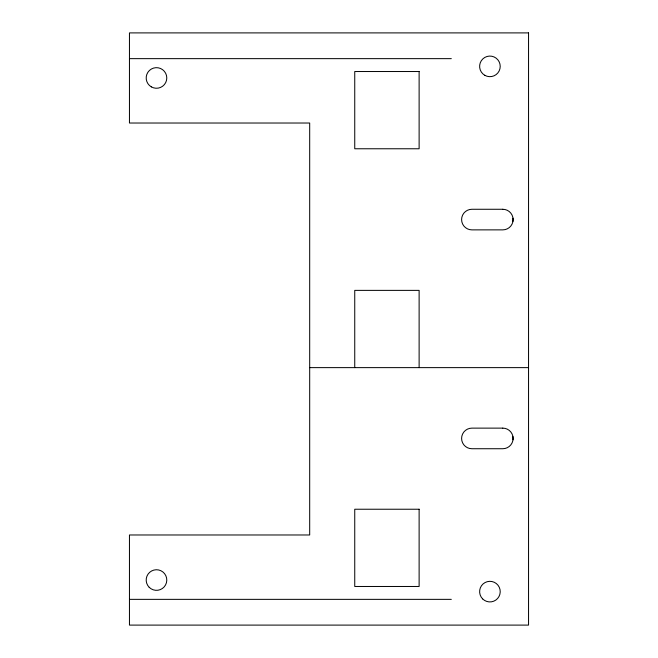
<?xml version="1.0" encoding="UTF-8"?>
<svg xmlns="http://www.w3.org/2000/svg" width="658" height="658" viewBox="0 0 658 658"><rect width="100%" height="100%" fill="white"/><g stroke="black" fill="none" stroke-linecap="round" stroke-linejoin="round"><path stroke-width="0.99" d="M513.01 439.791L512.919 436.534M512.919 221.466L513.01 218.209M129.453 58.644L451.306 58.644M309.688 367.625L528.547 367.625M129.453 599.356L451.306 599.356M419.121 367.625L419.121 290.375L354.744 290.375L354.744 367.625M528.547 32.9L129.453 32.9L129.453 123.021L309.688 123.021L309.688 534.979L129.453 534.979L129.453 625.1L528.547 625.1L528.547 32.9M419.121 71.525L354.744 71.525L354.744 148.766L419.121 148.766L419.121 71.525M502.794 209.269L471.901 209.269A10.298 10.298 0 0 0 461.603 219.575A10.298 10.298 0 0 0 471.901 229.872L502.794 229.872A10.298 10.298 0 0 0 513.1 219.575A10.298 10.298 0 0 0 502.794 209.269M502.794 428.128L471.901 428.128A10.298 10.298 0 0 0 461.603 438.425A10.298 10.298 0 0 0 471.901 448.731L502.794 448.731A10.298 10.298 0 0 0 513.1 438.425A10.298 10.298 0 0 0 502.794 428.128M419.121 509.234L354.744 509.234L354.744 586.475L419.121 586.475L419.121 509.234M149.21 587.323A10.298 10.298 0 0 0 166.441 582.708A10.298 10.298 0 0 0 153.824 570.091A10.298 10.298 0 0 0 149.21 587.323M482.643 598.912A10.298 10.298 0 0 0 499.874 594.297A10.298 10.298 0 0 0 487.257 581.68A10.298 10.298 0 0 0 482.643 598.912M484.773 75.292A10.298 10.298 0 0 0 500.22 66.376A10.298 10.298 0 0 0 484.773 57.452A10.298 10.298 0 0 0 484.773 75.292M151.34 86.881A10.298 10.298 0 0 0 166.787 77.957A10.298 10.298 0 0 0 151.34 69.041A10.298 10.298 0 0 0 151.34 86.881"/></g></svg>
